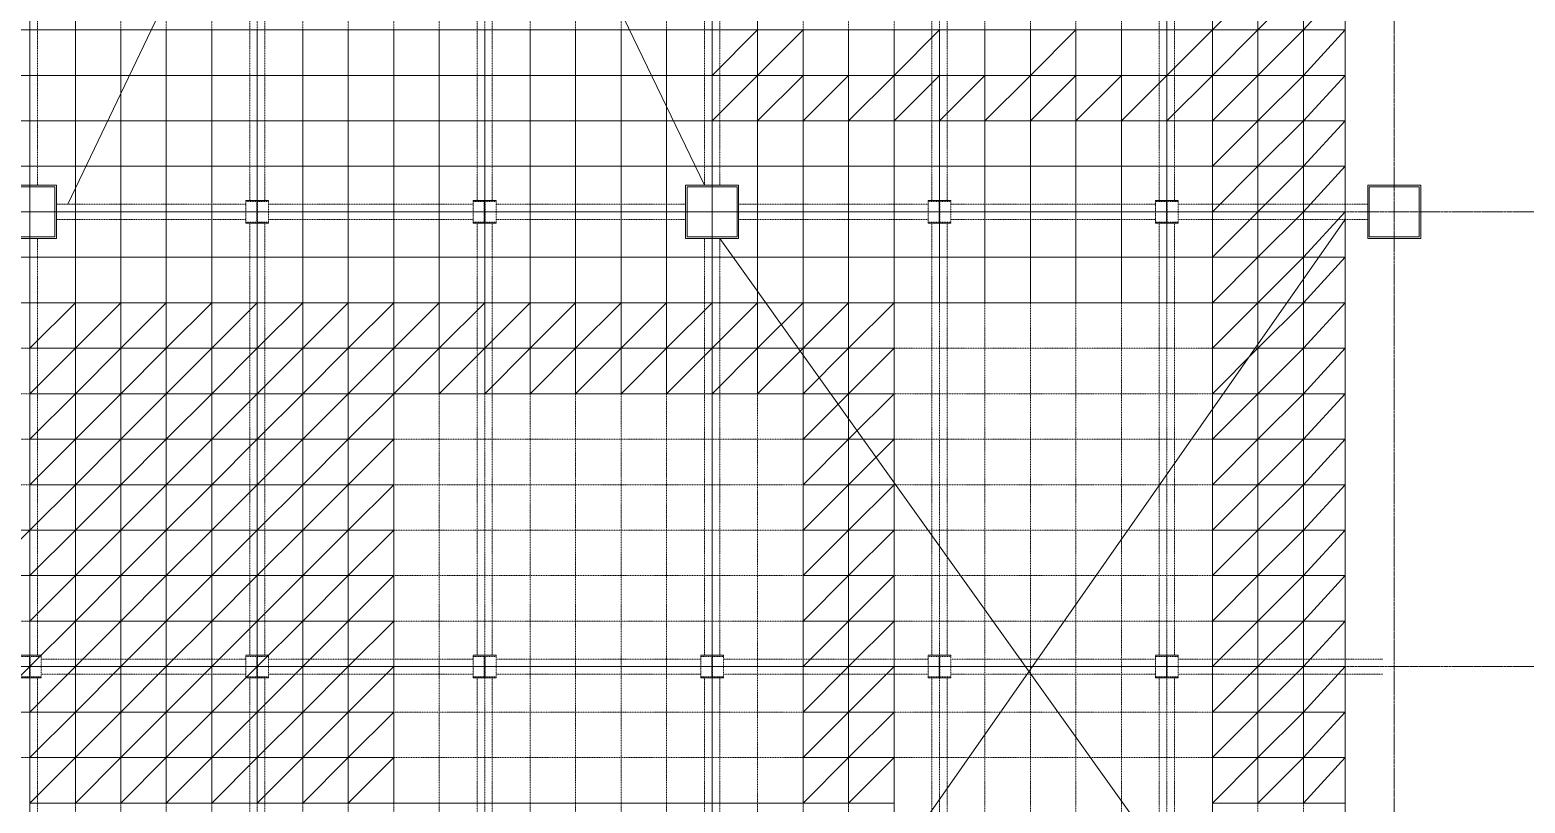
# Model space of a CAD drawing. Extents: x 73996 to 686888, y -9729 to 263202.
# Drawn here: x 471926 to 491651, y 191402 to 201602 of the extents above; entities that cross this region are included whole.
import ezdxf

# ---------------------------------------------------------------- set-up
doc = ezdxf.new("R2010")
doc.units = 0
doc.header["$LTSCALE"] = 20
doc.linetypes.add('Data Center Layout_L20$0$CENTER', pattern=[2, 1.25, -0.25, 0.25, -0.25])
doc.linetypes.add('Data Center Layout_L20$0$DOTK1', pattern=[0.1, 0.05, -0.05])
for name, color, linetype, lineweight in [('Data Center Layout_L20$0$$ALDG', 252, 'Data Center Layout_L20$0$DOTK1', 0), ('Data Center Layout_L20$0$$ALDG-P', 252, 'Continuous', 0), ('Data Center Layout_L20$0$$AREA-RC', 252, 'Continuous', 0), ('Data Center Layout_L20$0$$OOBIKI', 252, 'Data Center Layout_L20$0$DOTK1', 0), ('Data Center Layout_L20$0$ARC', 252, 'Continuous', 0), ('Data Center Layout_L20$0$H-SIN', 252, 'Data Center Layout_L20$0$CENTER', 9), ('Data Center Layout_L20$0$HOJO1', 252, 'Continuous', 0)]:
    doc.layers.add(name, color=color, linetype=linetype, lineweight=lineweight)

# ---------------------------------------------------------------- blocks, each defined once
blk = doc.blocks.new('Data Center Layout_L20$0$45%-AL-G')
blk.add_line((600, 600), (0, 0))
blk.add_lwpolyline([(0, 0), (600, 0), (600, 600), (0, 600)], close=True)
blk = doc.blocks.new('Data Center Layout_L20$0$BLANK')
blk.add_lwpolyline([(0, 0), (600, 0), (600, 600), (0, 600)], close=True)
blk = doc.blocks.new('Data Center Layout_L20$0$A$C80dc7663')
at = {"layer": 'Data Center Layout_L20$0$$ALDG'}
for p, q in [((513940.24, 183095.59), (513940.24, 166395.59)), ((514540.24, 183095.59), (514540.24, 148995.59)), ((515140.24, 183095.59), (515140.24, 148995.59)), ((515740.24, 183095.59), (515740.24, 148995.59)), ((516340.24, 183095.59), (516340.24, 148995.59)), ((516940.24, 183095.59), (516940.24, 148995.59)), ((517540.24, 183095.59), (517540.24, 148995.59)), ((518140.24, 183095.59), (518140.24, 148995.59)), ((518740.24, 183095.59), (518740.24, 148995.59)), ((519340.24, 183095.59), (519340.24, 148995.59)), ((519940.24, 183095.59), (519940.24, 148995.59)), ((520540.24, 183095.59), (520540.24, 148995.59)), ((521140.24, 183095.59), (521140.24, 148995.59)), ((521740.24, 183095.59), (521740.24, 148995.59)), ((522340.24, 183095.59), (522340.24, 148995.59)), ((522940.24, 183095.59), (522940.24, 166395.59)), ((523540.24, 182303.09), (523540.24, 148995.59)), ((527740.24, 148995.59), (527740.24, 182303.09)), ((528340.24, 148995.59), (528340.24, 182320.59)), ((528940.24, 148995.59), (528940.24, 182320.59)), ((529540.24, 148995.59), (529540.24, 182320.59)), ((530140.24, 148995.59), (530140.24, 182320.59)), ((530740.24, 148995.59), (530740.24, 182320.59)), ((524140.24, 182193.09), (524140.24, 148995.59)), ((524740.24, 182193.09), (524740.24, 148995.59)), ((525340.24, 182193.09), (525340.24, 148995.59)), ((525940.24, 182193.09), (525940.24, 148995.59)), ((526540.24, 148995.59), (526540.24, 182193.09)), ((527140.24, 148995.59), (527140.24, 182193.09)), ((334590.24, 168445.59), (531290.24, 168445.59)), ((531290.24, 167845.59), (334590.24, 167845.59)), ((334590.24, 167245.59), (531290.24, 167245.59)), ((531290.24, 166645.59), (334590.24, 166645.59)), ((514290.24, 166045.59), (522590.24, 166045.59)), ((523290.24, 166045.59), (531290.24, 166045.59)), ((513940.24, 165695.59), (513940.24, 148995.59)), ((522940.24, 165695.59), (522940.24, 148995.59)), ((334590.24, 165445.59), (531290.24, 165445.59)), ((531290.24, 164845.59), (334590.24, 164845.59)), ((334590.24, 164245.59), (531290.24, 164245.59)), ((531290.24, 163645.59), (334590.24, 163645.59)), ((334590.24, 163045.59), (531290.24, 163045.59)), ((531290.24, 162445.59), (334590.24, 162445.59)), ((334590.24, 161845.59), (531290.24, 161845.59)), ((531290.24, 161245.59), (334590.24, 161245.59)), ((334590.24, 160645.59), (531290.24, 160645.59)), ((334590.24, 160045.59), (531290.24, 160045.59)), ((531290.24, 159445.59), (334590.24, 159445.59)), ((334590.24, 158845.59), (531290.24, 158845.59))]:
    blk.add_line(p, q, dxfattribs=at)
at = {"layer": 'Data Center Layout_L20$0$$ALDG-P'}
blk.add_lwpolyline([(522940.24, 170245.59), (522940.24, 177445.59), (529540.24, 177445.59), (529540.24, 167845.59), (523540.24, 167845.59), (523540.24, 170245.59)], close=True, dxfattribs=at)
at = {"layer": 'Data Center Layout_L20$0$$AREA-RC'}
for points in [[(495940.24, 151045.59), (525340.24, 151045.59), (525340.24, 164845.59), (529540.24, 164845.59), (529540.24, 148945.59), (509790.24, 148945.59), (509790.24, 148395.59), (507890.24, 148395.59), (507890.24, 148945.59), (495940.24, 148945.59)], [(518740.24, 158245.59), (524140.24, 158245.59), (524140.24, 163645.59), (518740.24, 163645.59)]]:
    blk.add_lwpolyline(points, close=True, dxfattribs=at)
at = {"layer": 'Data Center Layout_L20$0$$OOBIKI'}
for p, q in [((514040.24, 166395.59), (514040.24, 171895.59)), ((516840.24, 166195.59), (516840.24, 171895.59)), ((517040.24, 166195.59), (517040.24, 171895.59)), ((519840.24, 166195.59), (519840.24, 171895.59)), ((520040.24, 166195.59), (520040.24, 171895.59)), ((522840.24, 166395.59), (522840.24, 171895.59)), ((523040.24, 166395.59), (523040.24, 171895.59)), ((525840.24, 166195.59), (525840.24, 171895.59)), ((526040.24, 166195.59), (526040.24, 171895.59)), ((528840.24, 166195.59), (528840.24, 171895.59)), ((529040.24, 166195.59), (529040.24, 171895.59)), ((514290.24, 166145.59), (516790.24, 166145.59)), ((517090.24, 166145.59), (519790.24, 166145.59)), ((520090.24, 166145.59), (522590.24, 166145.59)), ((523290.24, 166145.59), (525790.24, 166145.59)), ((526090.24, 166145.59), (528790.24, 166145.59)), ((529090.24, 166145.59), (531590.24, 166145.59)), ((514290.24, 165945.59), (516790.24, 165945.59)), ((516840.24, 160195.59), (516840.24, 165895.59)), ((517040.24, 160195.59), (517040.24, 165895.59)), ((517090.24, 165945.59), (519790.24, 165945.59)), ((519840.24, 160195.59), (519840.24, 165895.59)), ((520040.24, 160195.59), (520040.24, 165895.59)), ((520090.24, 165945.59), (522590.24, 165945.59)), ((523290.24, 165945.59), (525790.24, 165945.59)), ((525840.24, 160195.59), (525840.24, 165895.59)), ((526040.24, 160195.59), (526040.24, 165895.59)), ((526090.24, 165945.59), (528790.24, 165945.59)), ((528840.24, 160195.59), (528840.24, 165895.59)), ((529040.24, 160195.59), (529040.24, 165895.59)), ((529090.24, 165945.59), (531590.24, 165945.59)), ((514040.24, 160195.59), (514040.24, 165695.59)), ((522840.24, 160195.59), (522840.24, 165695.59)), ((523040.24, 160195.59), (523040.24, 165695.59)), ((516790.24, 160145.59), (514090.24, 160145.59)), ((519790.24, 160145.59), (517090.24, 160145.59)), ((522790.24, 160145.59), (520090.24, 160145.59)), ((525790.24, 160145.59), (523090.24, 160145.59)), ((528790.24, 160145.59), (526090.24, 160145.59)), ((531790.24, 160145.59), (529090.24, 160145.59)), ((514040.24, 154195.59), (514040.24, 159895.59)), ((514090.24, 159945.59), (516790.24, 159945.59)), ((516840.24, 154195.59), (516840.24, 159895.59)), ((517040.24, 154195.59), (517040.24, 159895.59)), ((517090.24, 159945.59), (519790.24, 159945.59)), ((519840.24, 154195.59), (519840.24, 159895.59)), ((520040.24, 154195.59), (520040.24, 159895.59)), ((520090.24, 159945.59), (522790.24, 159945.59)), ((522840.24, 154195.59), (522840.24, 159895.59)), ((523040.24, 154195.59), (523040.24, 159895.59)), ((523090.24, 159945.59), (525790.24, 159945.59)), ((525840.24, 154195.59), (525840.24, 159895.59)), ((526040.24, 154195.59), (526040.24, 159895.59)), ((526090.24, 159945.59), (528790.24, 159945.59)), ((528840.24, 154195.59), (528840.24, 159895.59)), ((529040.24, 154195.59), (529040.24, 159895.59)), ((529090.24, 159945.59), (531790.24, 159945.59))]:
    blk.add_line(p, q, dxfattribs=at)
at = {"layer": 'Data Center Layout_L20$0$$OOBIKI', "linetype": 'Data Center Layout_L20$0$DOTK1'}
for points in [[(516790.24, 166195.59), (517090.24, 166195.59), (517090.24, 166180.59), (516945.24, 166180.59), (516945.24, 165910.59), (517090.24, 165910.59), (517090.24, 165895.59), (516790.24, 165895.59), (516790.24, 165910.59), (516935.24, 165910.59), (516935.24, 166180.59), (516790.24, 166180.59)], [(519790.24, 166195.59), (520090.24, 166195.59), (520090.24, 166180.59), (519945.24, 166180.59), (519945.24, 165910.59), (520090.24, 165910.59), (520090.24, 165895.59), (519790.24, 165895.59), (519790.24, 165910.59), (519935.24, 165910.59), (519935.24, 166180.59), (519790.24, 166180.59)], [(525790.24, 166195.59), (526090.24, 166195.59), (526090.24, 166180.59), (525945.24, 166180.59), (525945.24, 165910.59), (526090.24, 165910.59), (526090.24, 165895.59), (525790.24, 165895.59), (525790.24, 165910.59), (525935.24, 165910.59), (525935.24, 166180.59), (525790.24, 166180.59)], [(528790.24, 166195.59), (529090.24, 166195.59), (529090.24, 166180.59), (528945.24, 166180.59), (528945.24, 165910.59), (529090.24, 165910.59), (529090.24, 165895.59), (528790.24, 165895.59), (528790.24, 165910.59), (528935.24, 165910.59), (528935.24, 166180.59), (528790.24, 166180.59)], [(513790.24, 160195.59), (514090.24, 160195.59), (514090.24, 160180.59), (513945.24, 160180.59), (513945.24, 159910.59), (514090.24, 159910.59), (514090.24, 159895.59), (513790.24, 159895.59), (513790.24, 159910.59), (513935.24, 159910.59), (513935.24, 160180.59), (513790.24, 160180.59)], [(516790.24, 160195.59), (517090.24, 160195.59), (517090.24, 160180.59), (516945.24, 160180.59), (516945.24, 159910.59), (517090.24, 159910.59), (517090.24, 159895.59), (516790.24, 159895.59), (516790.24, 159910.59), (516935.24, 159910.59), (516935.24, 160180.59), (516790.24, 160180.59)], [(519790.24, 160195.59), (520090.24, 160195.59), (520090.24, 160180.59), (519945.24, 160180.59), (519945.24, 159910.59), (520090.24, 159910.59), (520090.24, 159895.59), (519790.24, 159895.59), (519790.24, 159910.59), (519935.24, 159910.59), (519935.24, 160180.59), (519790.24, 160180.59)], [(522790.24, 160195.59), (523090.24, 160195.59), (523090.24, 160180.59), (522945.24, 160180.59), (522945.24, 159910.59), (523090.24, 159910.59), (523090.24, 159895.59), (522790.24, 159895.59), (522790.24, 159910.59), (522935.24, 159910.59), (522935.24, 160180.59), (522790.24, 160180.59)], [(525790.24, 160195.59), (526090.24, 160195.59), (526090.24, 160180.59), (525945.24, 160180.59), (525945.24, 159910.59), (526090.24, 159910.59), (526090.24, 159895.59), (525790.24, 159895.59), (525790.24, 159910.59), (525935.24, 159910.59), (525935.24, 160180.59), (525790.24, 160180.59)], [(528790.24, 160195.59), (529090.24, 160195.59), (529090.24, 160180.59), (528945.24, 160180.59), (528945.24, 159910.59), (529090.24, 159910.59), (529090.24, 159895.59), (528790.24, 159895.59), (528790.24, 159910.59), (528935.24, 159910.59), (528935.24, 160180.59), (528790.24, 160180.59)]]:
    blk.add_lwpolyline(points, close=True, dxfattribs=at)
at = {"layer": 'Data Center Layout_L20$0$$OOBIKI'}
for points in [[(516790.24, 165895.59), (517090.24, 165895.59), (517090.24, 166195.59), (516790.24, 166195.59)], [(519790.24, 165895.59), (520090.24, 165895.59), (520090.24, 166195.59), (519790.24, 166195.59)], [(525790.24, 165895.59), (526090.24, 165895.59), (526090.24, 166195.59), (525790.24, 166195.59)], [(528790.24, 165895.59), (529090.24, 165895.59), (529090.24, 166195.59), (528790.24, 166195.59)], [(513790.24, 159895.59), (514090.24, 159895.59), (514090.24, 160195.59), (513790.24, 160195.59)], [(516790.24, 159895.59), (517090.24, 159895.59), (517090.24, 160195.59), (516790.24, 160195.59)], [(519790.24, 159895.59), (520090.24, 159895.59), (520090.24, 160195.59), (519790.24, 160195.59)], [(522790.24, 159895.59), (523090.24, 159895.59), (523090.24, 160195.59), (522790.24, 160195.59)], [(525790.24, 159895.59), (526090.24, 159895.59), (526090.24, 160195.59), (525790.24, 160195.59)], [(528790.24, 159895.59), (529090.24, 159895.59), (529090.24, 160195.59), (528790.24, 160195.59)]]:
    blk.add_lwpolyline(points, close=True, dxfattribs=at)
at = {"layer": 'Data Center Layout_L20$0$ARC'}
blk.add_line((531290.24, 147655.59), (531290.24, 182320.59), dxfattribs=at)
for points in [[(513590.24, 165695.59), (513590.24, 166395.59), (514290.24, 166395.59), (514290.24, 165695.59)], [(513610.24, 165715.59), (513610.24, 166375.59), (514270.24, 166375.59), (514270.24, 165715.59)], [(522590.24, 165695.59), (522590.24, 166395.59), (523290.24, 166395.59), (523290.24, 165695.59)], [(522610.24, 165715.59), (522610.24, 166375.59), (523270.24, 166375.59), (523270.24, 165715.59)], [(531590.24, 165695.59), (531590.24, 166395.59), (532290.24, 166395.59), (532290.24, 165695.59)], [(531610.24, 165715.59), (531610.24, 166375.59), (532270.24, 166375.59), (532270.24, 165715.59)]]:
    blk.add_lwpolyline(points, close=True, dxfattribs=at)
at = {"layer": 'Data Center Layout_L20$0$H-SIN'}
for p, q in [((513940.24, 124521.53), (513940.24, 230045.59)), ((522940.24, 124521.53), (522940.24, 230045.59)), ((531940.24, 124521.53), (531940.24, 230045.59)), ((294307.41, 166045.59), (588940.24, 166045.59)), ((294307.41, 160045.59), (588940.24, 160045.59))]:
    blk.add_line(p, q, dxfattribs=at)
at = {"layer": 'Data Center Layout_L20$0$HOJO1'}
for p, q in [((514440.24, 183820.59), (522840.24, 166395.59)), ((514440.24, 166145.59), (522840.24, 183695.59)), ((531290.24, 165945.59), (523040.24, 154145.59)), ((523040.24, 165695.59), (531290.24, 154145.59))]:
    blk.add_line(p, q, dxfattribs=at)
at = {"layer": 'Data Center Layout_L20$0$$ALDG-P'}
for name, p in [('Data Center Layout_L20$0$BLANK', (513340.24, 168445.59)), ('Data Center Layout_L20$0$BLANK', (513940.24, 168445.59)), ('Data Center Layout_L20$0$BLANK', (528940.24, 168445.59)), ('Data Center Layout_L20$0$45%-AL-G', (529540.24, 168445.59)), ('Data Center Layout_L20$0$45%-AL-G', (530140.24, 168445.59)), ('Data Center Layout_L20$0$BLANK', (513340.24, 167845.59)), ('Data Center Layout_L20$0$BLANK', (513940.24, 167845.59)), ('Data Center Layout_L20$0$BLANK', (514540.24, 167845.59)), ('Data Center Layout_L20$0$BLANK', (515140.24, 167845.59)), ('Data Center Layout_L20$0$BLANK', (515740.24, 167845.59)), ('Data Center Layout_L20$0$BLANK', (516340.24, 167845.59)), ('Data Center Layout_L20$0$BLANK', (516940.24, 167845.59)), ('Data Center Layout_L20$0$BLANK', (517540.24, 167845.59)), ('Data Center Layout_L20$0$BLANK', (518140.24, 167845.59)), ('Data Center Layout_L20$0$BLANK', (518740.24, 167845.59)), ('Data Center Layout_L20$0$BLANK', (519340.24, 167845.59)), ('Data Center Layout_L20$0$BLANK', (519940.24, 167845.59)), ('Data Center Layout_L20$0$BLANK', (520540.24, 167845.59)), ('Data Center Layout_L20$0$BLANK', (521140.24, 167845.59)), ('Data Center Layout_L20$0$BLANK', (521740.24, 167845.59)), ('Data Center Layout_L20$0$BLANK', (522340.24, 167845.59)), ('Data Center Layout_L20$0$45%-AL-G', (522940.24, 167845.59)), ('Data Center Layout_L20$0$45%-AL-G', (523540.24, 167845.59)), ('Data Center Layout_L20$0$BLANK', (524140.24, 167845.59)), ('Data Center Layout_L20$0$BLANK', (524740.24, 167845.59)), ('Data Center Layout_L20$0$45%-AL-G', (525340.24, 167845.59)), ('Data Center Layout_L20$0$BLANK', (525940.24, 167845.59)), ('Data Center Layout_L20$0$BLANK', (526540.24, 167845.59)), ('Data Center Layout_L20$0$45%-AL-G', (527140.24, 167845.59)), ('Data Center Layout_L20$0$BLANK', (527740.24, 167845.59)), ('Data Center Layout_L20$0$BLANK', (528340.24, 167845.59)), ('Data Center Layout_L20$0$45%-AL-G', (528940.24, 167845.59)), ('Data Center Layout_L20$0$45%-AL-G', (529540.24, 167845.59)), ('Data Center Layout_L20$0$45%-AL-G', (530140.24, 167845.59)), ('Data Center Layout_L20$0$BLANK', (513340.24, 167245.59)), ('Data Center Layout_L20$0$BLANK', (513940.24, 167245.59)), ('Data Center Layout_L20$0$BLANK', (514540.24, 167245.59)), ('Data Center Layout_L20$0$BLANK', (515140.24, 167245.59)), ('Data Center Layout_L20$0$BLANK', (515740.24, 167245.59)), ('Data Center Layout_L20$0$BLANK', (516340.24, 167245.59)), ('Data Center Layout_L20$0$BLANK', (516940.24, 167245.59)), ('Data Center Layout_L20$0$BLANK', (517540.24, 167245.59)), ('Data Center Layout_L20$0$BLANK', (518140.24, 167245.59)), ('Data Center Layout_L20$0$BLANK', (518740.24, 167245.59)), ('Data Center Layout_L20$0$BLANK', (519340.24, 167245.59)), ('Data Center Layout_L20$0$BLANK', (519940.24, 167245.59)), ('Data Center Layout_L20$0$BLANK', (520540.24, 167245.59)), ('Data Center Layout_L20$0$BLANK', (521140.24, 167245.59)), ('Data Center Layout_L20$0$BLANK', (521740.24, 167245.59)), ('Data Center Layout_L20$0$BLANK', (522340.24, 167245.59)), ('Data Center Layout_L20$0$45%-AL-G', (522940.24, 167245.59)), ('Data Center Layout_L20$0$45%-AL-G', (523540.24, 167245.59)), ('Data Center Layout_L20$0$45%-AL-G', (524140.24, 167245.59)), ('Data Center Layout_L20$0$45%-AL-G', (524740.24, 167245.59)), ('Data Center Layout_L20$0$45%-AL-G', (525340.24, 167245.59)), ('Data Center Layout_L20$0$45%-AL-G', (525940.24, 167245.59)), ('Data Center Layout_L20$0$45%-AL-G', (526540.24, 167245.59)), ('Data Center Layout_L20$0$45%-AL-G', (527140.24, 167245.59)), ('Data Center Layout_L20$0$45%-AL-G', (527740.24, 167245.59)), ('Data Center Layout_L20$0$45%-AL-G', (528340.24, 167245.59)), ('Data Center Layout_L20$0$45%-AL-G', (528940.24, 167245.59)), ('Data Center Layout_L20$0$45%-AL-G', (529540.24, 167245.59)), ('Data Center Layout_L20$0$45%-AL-G', (530140.24, 167245.59)), ('Data Center Layout_L20$0$BLANK', (513340.24, 166645.59)), ('Data Center Layout_L20$0$BLANK', (513940.24, 166645.59)), ('Data Center Layout_L20$0$BLANK', (514540.24, 166645.59)), ('Data Center Layout_L20$0$BLANK', (515140.24, 166645.59)), ('Data Center Layout_L20$0$BLANK', (515740.24, 166645.59)), ('Data Center Layout_L20$0$BLANK', (516340.24, 166645.59)), ('Data Center Layout_L20$0$BLANK', (516940.24, 166645.59)), ('Data Center Layout_L20$0$BLANK', (517540.24, 166645.59)), ('Data Center Layout_L20$0$BLANK', (518140.24, 166645.59)), ('Data Center Layout_L20$0$BLANK', (518740.24, 166645.59)), ('Data Center Layout_L20$0$BLANK', (519340.24, 166645.59)), ('Data Center Layout_L20$0$BLANK', (519940.24, 166645.59)), ('Data Center Layout_L20$0$BLANK', (520540.24, 166645.59)), ('Data Center Layout_L20$0$BLANK', (521140.24, 166645.59)), ('Data Center Layout_L20$0$BLANK', (521740.24, 166645.59)), ('Data Center Layout_L20$0$BLANK', (522340.24, 166645.59)), ('Data Center Layout_L20$0$BLANK', (522940.24, 166645.59)), ('Data Center Layout_L20$0$BLANK', (523540.24, 166645.59)), ('Data Center Layout_L20$0$BLANK', (524140.24, 166645.59)), ('Data Center Layout_L20$0$BLANK', (524740.24, 166645.59)), ('Data Center Layout_L20$0$BLANK', (525340.24, 166645.59)), ('Data Center Layout_L20$0$BLANK', (525940.24, 166645.59)), ('Data Center Layout_L20$0$BLANK', (526540.24, 166645.59)), ('Data Center Layout_L20$0$BLANK', (527140.24, 166645.59)), ('Data Center Layout_L20$0$BLANK', (527740.24, 166645.59)), ('Data Center Layout_L20$0$BLANK', (528340.24, 166645.59)), ('Data Center Layout_L20$0$BLANK', (528940.24, 166645.59)), ('Data Center Layout_L20$0$45%-AL-G', (529540.24, 166645.59)), ('Data Center Layout_L20$0$45%-AL-G', (530140.24, 166645.59)), ('Data Center Layout_L20$0$BLANK', (513340.24, 166045.59)), ('Data Center Layout_L20$0$BLANK', (513940.24, 166045.59)), ('Data Center Layout_L20$0$BLANK', (514540.24, 166045.59)), ('Data Center Layout_L20$0$BLANK', (515140.24, 166045.59)), ('Data Center Layout_L20$0$BLANK', (515740.24, 166045.59)), ('Data Center Layout_L20$0$BLANK', (516340.24, 166045.59)), ('Data Center Layout_L20$0$BLANK', (516940.24, 166045.59)), ('Data Center Layout_L20$0$BLANK', (517540.24, 166045.59)), ('Data Center Layout_L20$0$BLANK', (518140.24, 166045.59)), ('Data Center Layout_L20$0$BLANK', (518740.24, 166045.59)), ('Data Center Layout_L20$0$BLANK', (519340.24, 166045.59)), ('Data Center Layout_L20$0$BLANK', (519940.24, 166045.59)), ('Data Center Layout_L20$0$BLANK', (520540.24, 166045.59)), ('Data Center Layout_L20$0$BLANK', (521140.24, 166045.59)), ('Data Center Layout_L20$0$BLANK', (521740.24, 166045.59)), ('Data Center Layout_L20$0$BLANK', (522340.24, 166045.59)), ('Data Center Layout_L20$0$BLANK', (522940.24, 166045.59)), ('Data Center Layout_L20$0$BLANK', (523540.24, 166045.59)), ('Data Center Layout_L20$0$BLANK', (524140.24, 166045.59)), ('Data Center Layout_L20$0$BLANK', (524740.24, 166045.59)), ('Data Center Layout_L20$0$BLANK', (525340.24, 166045.59)), ('Data Center Layout_L20$0$BLANK', (525940.24, 166045.59)), ('Data Center Layout_L20$0$BLANK', (526540.24, 166045.59)), ('Data Center Layout_L20$0$BLANK', (527140.24, 166045.59)), ('Data Center Layout_L20$0$BLANK', (527740.24, 166045.59)), ('Data Center Layout_L20$0$BLANK', (528340.24, 166045.59)), ('Data Center Layout_L20$0$BLANK', (528940.24, 166045.59)), ('Data Center Layout_L20$0$45%-AL-G', (529540.24, 166045.59)), ('Data Center Layout_L20$0$45%-AL-G', (530140.24, 166045.59)), ('Data Center Layout_L20$0$BLANK', (513340.24, 165445.59)), ('Data Center Layout_L20$0$BLANK', (513940.24, 165445.59)), ('Data Center Layout_L20$0$BLANK', (514540.24, 165445.59)), ('Data Center Layout_L20$0$BLANK', (515140.24, 165445.59)), ('Data Center Layout_L20$0$BLANK', (515740.24, 165445.59)), ('Data Center Layout_L20$0$BLANK', (516340.24, 165445.59)), ('Data Center Layout_L20$0$BLANK', (516940.24, 165445.59)), ('Data Center Layout_L20$0$BLANK', (517540.24, 165445.59)), ('Data Center Layout_L20$0$BLANK', (518140.24, 165445.59)), ('Data Center Layout_L20$0$BLANK', (518740.24, 165445.59)), ('Data Center Layout_L20$0$BLANK', (519340.24, 165445.59)), ('Data Center Layout_L20$0$BLANK', (519940.24, 165445.59)), ('Data Center Layout_L20$0$BLANK', (520540.24, 165445.59)), ('Data Center Layout_L20$0$BLANK', (521140.24, 165445.59)), ('Data Center Layout_L20$0$BLANK', (521740.24, 165445.59)), ('Data Center Layout_L20$0$BLANK', (522340.24, 165445.59)), ('Data Center Layout_L20$0$BLANK', (522940.24, 165445.59)), ('Data Center Layout_L20$0$BLANK', (523540.24, 165445.59)), ('Data Center Layout_L20$0$BLANK', (524140.24, 165445.59)), ('Data Center Layout_L20$0$BLANK', (524740.24, 165445.59)), ('Data Center Layout_L20$0$BLANK', (525340.24, 165445.59)), ('Data Center Layout_L20$0$BLANK', (525940.24, 165445.59)), ('Data Center Layout_L20$0$BLANK', (526540.24, 165445.59)), ('Data Center Layout_L20$0$BLANK', (527140.24, 165445.59)), ('Data Center Layout_L20$0$BLANK', (527740.24, 165445.59)), ('Data Center Layout_L20$0$BLANK', (528340.24, 165445.59)), ('Data Center Layout_L20$0$BLANK', (528940.24, 165445.59)), ('Data Center Layout_L20$0$45%-AL-G', (529540.24, 165445.59)), ('Data Center Layout_L20$0$45%-AL-G', (530140.24, 165445.59)), ('Data Center Layout_L20$0$BLANK', (513340.24, 164845.59)), ('Data Center Layout_L20$0$BLANK', (513940.24, 164845.59)), ('Data Center Layout_L20$0$BLANK', (514540.24, 164845.59)), ('Data Center Layout_L20$0$BLANK', (515140.24, 164845.59)), ('Data Center Layout_L20$0$BLANK', (515740.24, 164845.59)), ('Data Center Layout_L20$0$BLANK', (516340.24, 164845.59)), ('Data Center Layout_L20$0$BLANK', (516940.24, 164845.59)), ('Data Center Layout_L20$0$BLANK', (517540.24, 164845.59)), ('Data Center Layout_L20$0$BLANK', (518140.24, 164845.59)), ('Data Center Layout_L20$0$BLANK', (518740.24, 164845.59)), ('Data Center Layout_L20$0$BLANK', (519340.24, 164845.59)), ('Data Center Layout_L20$0$BLANK', (519940.24, 164845.59)), ('Data Center Layout_L20$0$BLANK', (520540.24, 164845.59)), ('Data Center Layout_L20$0$BLANK', (521140.24, 164845.59)), ('Data Center Layout_L20$0$BLANK', (521740.24, 164845.59)), ('Data Center Layout_L20$0$BLANK', (522340.24, 164845.59)), ('Data Center Layout_L20$0$BLANK', (522940.24, 164845.59)), ('Data Center Layout_L20$0$BLANK', (523540.24, 164845.59)), ('Data Center Layout_L20$0$BLANK', (524140.24, 164845.59)), ('Data Center Layout_L20$0$BLANK', (524740.24, 164845.59)), ('Data Center Layout_L20$0$BLANK', (525340.24, 164845.59)), ('Data Center Layout_L20$0$BLANK', (525940.24, 164845.59)), ('Data Center Layout_L20$0$BLANK', (526540.24, 164845.59)), ('Data Center Layout_L20$0$BLANK', (527140.24, 164845.59)), ('Data Center Layout_L20$0$BLANK', (527740.24, 164845.59)), ('Data Center Layout_L20$0$BLANK', (528340.24, 164845.59)), ('Data Center Layout_L20$0$BLANK', (528940.24, 164845.59)), ('Data Center Layout_L20$0$45%-AL-G', (529540.24, 164845.59)), ('Data Center Layout_L20$0$45%-AL-G', (530140.24, 164845.59)), ('Data Center Layout_L20$0$45%-AL-G', (513940.24, 164245.59)), ('Data Center Layout_L20$0$45%-AL-G', (514540.24, 164245.59)), ('Data Center Layout_L20$0$45%-AL-G', (515140.24, 164245.59)), ('Data Center Layout_L20$0$45%-AL-G', (515740.24, 164245.59)), ('Data Center Layout_L20$0$45%-AL-G', (516340.24, 164245.59)), ('Data Center Layout_L20$0$45%-AL-G', (516940.24, 164245.59)), ('Data Center Layout_L20$0$45%-AL-G', (517540.24, 164245.59)), ('Data Center Layout_L20$0$45%-AL-G', (518140.24, 164245.59)), ('Data Center Layout_L20$0$45%-AL-G', (518740.24, 164245.59)), ('Data Center Layout_L20$0$45%-AL-G', (519340.24, 164245.59)), ('Data Center Layout_L20$0$45%-AL-G', (519940.24, 164245.59)), ('Data Center Layout_L20$0$45%-AL-G', (520540.24, 164245.59)), ('Data Center Layout_L20$0$45%-AL-G', (521140.24, 164245.59)), ('Data Center Layout_L20$0$45%-AL-G', (521740.24, 164245.59)), ('Data Center Layout_L20$0$45%-AL-G', (522340.24, 164245.59)), ('Data Center Layout_L20$0$45%-AL-G', (522940.24, 164245.59)), ('Data Center Layout_L20$0$45%-AL-G', (523540.24, 164245.59)), ('Data Center Layout_L20$0$45%-AL-G', (524140.24, 164245.59)), ('Data Center Layout_L20$0$45%-AL-G', (524740.24, 164245.59)), ('Data Center Layout_L20$0$45%-AL-G', (529540.24, 164245.59)), ('Data Center Layout_L20$0$45%-AL-G', (530140.24, 164245.59)), ('Data Center Layout_L20$0$45%-AL-G', (513940.24, 163645.59)), ('Data Center Layout_L20$0$45%-AL-G', (514540.24, 163645.59)), ('Data Center Layout_L20$0$45%-AL-G', (515140.24, 163645.59)), ('Data Center Layout_L20$0$45%-AL-G', (515740.24, 163645.59)), ('Data Center Layout_L20$0$45%-AL-G', (516340.24, 163645.59)), ('Data Center Layout_L20$0$45%-AL-G', (516940.24, 163645.59)), ('Data Center Layout_L20$0$45%-AL-G', (517540.24, 163645.59)), ('Data Center Layout_L20$0$45%-AL-G', (518140.24, 163645.59)), ('Data Center Layout_L20$0$45%-AL-G', (518740.24, 163645.59)), ('Data Center Layout_L20$0$45%-AL-G', (519340.24, 163645.59)), ('Data Center Layout_L20$0$45%-AL-G', (519940.24, 163645.59)), ('Data Center Layout_L20$0$45%-AL-G', (520540.24, 163645.59)), ('Data Center Layout_L20$0$45%-AL-G', (521140.24, 163645.59)), ('Data Center Layout_L20$0$45%-AL-G', (521740.24, 163645.59)), ('Data Center Layout_L20$0$45%-AL-G', (522340.24, 163645.59)), ('Data Center Layout_L20$0$45%-AL-G', (522940.24, 163645.59)), ('Data Center Layout_L20$0$45%-AL-G', (523540.24, 163645.59)), ('Data Center Layout_L20$0$45%-AL-G', (524140.24, 163645.59)), ('Data Center Layout_L20$0$45%-AL-G', (524740.24, 163645.59)), ('Data Center Layout_L20$0$45%-AL-G', (529540.24, 163645.59)), ('Data Center Layout_L20$0$45%-AL-G', (530140.24, 163645.59)), ('Data Center Layout_L20$0$45%-AL-G', (513940.24, 163045.59)), ('Data Center Layout_L20$0$45%-AL-G', (514540.24, 163045.59)), ('Data Center Layout_L20$0$45%-AL-G', (515140.24, 163045.59)), ('Data Center Layout_L20$0$45%-AL-G', (515740.24, 163045.59)), ('Data Center Layout_L20$0$45%-AL-G', (516340.24, 163045.59)), ('Data Center Layout_L20$0$45%-AL-G', (516940.24, 163045.59)), ('Data Center Layout_L20$0$45%-AL-G', (517540.24, 163045.59)), ('Data Center Layout_L20$0$45%-AL-G', (518140.24, 163045.59)), ('Data Center Layout_L20$0$45%-AL-G', (524140.24, 163045.59)), ('Data Center Layout_L20$0$45%-AL-G', (524740.24, 163045.59)), ('Data Center Layout_L20$0$45%-AL-G', (529540.24, 163045.59)), ('Data Center Layout_L20$0$45%-AL-G', (530140.24, 163045.59)), ('Data Center Layout_L20$0$45%-AL-G', (513940.24, 162445.59)), ('Data Center Layout_L20$0$45%-AL-G', (514540.24, 162445.59)), ('Data Center Layout_L20$0$45%-AL-G', (515140.24, 162445.59)), ('Data Center Layout_L20$0$45%-AL-G', (515740.24, 162445.59)), ('Data Center Layout_L20$0$45%-AL-G', (516340.24, 162445.59)), ('Data Center Layout_L20$0$45%-AL-G', (516940.24, 162445.59)), ('Data Center Layout_L20$0$45%-AL-G', (517540.24, 162445.59)), ('Data Center Layout_L20$0$45%-AL-G', (518140.24, 162445.59)), ('Data Center Layout_L20$0$45%-AL-G', (524140.24, 162445.59)), ('Data Center Layout_L20$0$45%-AL-G', (524740.24, 162445.59)), ('Data Center Layout_L20$0$45%-AL-G', (529540.24, 162445.59)), ('Data Center Layout_L20$0$45%-AL-G', (530140.24, 162445.59)), ('Data Center Layout_L20$0$45%-AL-G', (513940.24, 161845.59)), ('Data Center Layout_L20$0$45%-AL-G', (514540.24, 161845.59)), ('Data Center Layout_L20$0$45%-AL-G', (515140.24, 161845.59)), ('Data Center Layout_L20$0$45%-AL-G', (515740.24, 161845.59)), ('Data Center Layout_L20$0$45%-AL-G', (516340.24, 161845.59)), ('Data Center Layout_L20$0$45%-AL-G', (516940.24, 161845.59)), ('Data Center Layout_L20$0$45%-AL-G', (517540.24, 161845.59)), ('Data Center Layout_L20$0$45%-AL-G', (518140.24, 161845.59)), ('Data Center Layout_L20$0$45%-AL-G', (524140.24, 161845.59)), ('Data Center Layout_L20$0$45%-AL-G', (524740.24, 161845.59)), ('Data Center Layout_L20$0$45%-AL-G', (529540.24, 161845.59)), ('Data Center Layout_L20$0$45%-AL-G', (530140.24, 161845.59)), ('Data Center Layout_L20$0$45%-AL-G', (513340.24, 161245.59)), ('Data Center Layout_L20$0$45%-AL-G', (513940.24, 161245.59)), ('Data Center Layout_L20$0$45%-AL-G', (514540.24, 161245.59)), ('Data Center Layout_L20$0$45%-AL-G', (515140.24, 161245.59)), ('Data Center Layout_L20$0$45%-AL-G', (515740.24, 161245.59)), ('Data Center Layout_L20$0$45%-AL-G', (516340.24, 161245.59)), ('Data Center Layout_L20$0$45%-AL-G', (516940.24, 161245.59)), ('Data Center Layout_L20$0$45%-AL-G', (517540.24, 161245.59)), ('Data Center Layout_L20$0$45%-AL-G', (518140.24, 161245.59)), ('Data Center Layout_L20$0$45%-AL-G', (524140.24, 161245.59)), ('Data Center Layout_L20$0$45%-AL-G', (524740.24, 161245.59)), ('Data Center Layout_L20$0$45%-AL-G', (529540.24, 161245.59)), ('Data Center Layout_L20$0$45%-AL-G', (530140.24, 161245.59)), ('Data Center Layout_L20$0$45%-AL-G', (513940.24, 160645.59)), ('Data Center Layout_L20$0$45%-AL-G', (514540.24, 160645.59)), ('Data Center Layout_L20$0$45%-AL-G', (515140.24, 160645.59)), ('Data Center Layout_L20$0$45%-AL-G', (515740.24, 160645.59)), ('Data Center Layout_L20$0$45%-AL-G', (516340.24, 160645.59)), ('Data Center Layout_L20$0$45%-AL-G', (516940.24, 160645.59)), ('Data Center Layout_L20$0$45%-AL-G', (517540.24, 160645.59)), ('Data Center Layout_L20$0$45%-AL-G', (518140.24, 160645.59)), ('Data Center Layout_L20$0$45%-AL-G', (524140.24, 160645.59)), ('Data Center Layout_L20$0$45%-AL-G', (524740.24, 160645.59)), ('Data Center Layout_L20$0$45%-AL-G', (529540.24, 160645.59)), ('Data Center Layout_L20$0$45%-AL-G', (530140.24, 160645.59)), ('Data Center Layout_L20$0$45%-AL-G', (513940.24, 160045.59)), ('Data Center Layout_L20$0$45%-AL-G', (514540.24, 160045.59)), ('Data Center Layout_L20$0$45%-AL-G', (515140.24, 160045.59)), ('Data Center Layout_L20$0$45%-AL-G', (515740.24, 160045.59)), ('Data Center Layout_L20$0$45%-AL-G', (516340.24, 160045.59)), ('Data Center Layout_L20$0$45%-AL-G', (516940.24, 160045.59)), ('Data Center Layout_L20$0$45%-AL-G', (517540.24, 160045.59)), ('Data Center Layout_L20$0$45%-AL-G', (518140.24, 160045.59)), ('Data Center Layout_L20$0$45%-AL-G', (524140.24, 160045.59)), ('Data Center Layout_L20$0$45%-AL-G', (524740.24, 160045.59)), ('Data Center Layout_L20$0$45%-AL-G', (529540.24, 160045.59)), ('Data Center Layout_L20$0$45%-AL-G', (530140.24, 160045.59)), ('Data Center Layout_L20$0$45%-AL-G', (513340.24, 159445.59)), ('Data Center Layout_L20$0$45%-AL-G', (513940.24, 159445.59)), ('Data Center Layout_L20$0$45%-AL-G', (514540.24, 159445.59)), ('Data Center Layout_L20$0$45%-AL-G', (515140.24, 159445.59)), ('Data Center Layout_L20$0$45%-AL-G', (515740.24, 159445.59)), ('Data Center Layout_L20$0$45%-AL-G', (516340.24, 159445.59)), ('Data Center Layout_L20$0$45%-AL-G', (516940.24, 159445.59)), ('Data Center Layout_L20$0$45%-AL-G', (517540.24, 159445.59)), ('Data Center Layout_L20$0$45%-AL-G', (518140.24, 159445.59)), ('Data Center Layout_L20$0$45%-AL-G', (524140.24, 159445.59)), ('Data Center Layout_L20$0$45%-AL-G', (524740.24, 159445.59)), ('Data Center Layout_L20$0$45%-AL-G', (529540.24, 159445.59)), ('Data Center Layout_L20$0$45%-AL-G', (530140.24, 159445.59)), ('Data Center Layout_L20$0$45%-AL-G', (513940.24, 158845.59)), ('Data Center Layout_L20$0$45%-AL-G', (514540.24, 158845.59)), ('Data Center Layout_L20$0$45%-AL-G', (515140.24, 158845.59)), ('Data Center Layout_L20$0$45%-AL-G', (515740.24, 158845.59)), ('Data Center Layout_L20$0$45%-AL-G', (516340.24, 158845.59)), ('Data Center Layout_L20$0$45%-AL-G', (516940.24, 158845.59)), ('Data Center Layout_L20$0$45%-AL-G', (517540.24, 158845.59)), ('Data Center Layout_L20$0$45%-AL-G', (518140.24, 158845.59)), ('Data Center Layout_L20$0$45%-AL-G', (524140.24, 158845.59)), ('Data Center Layout_L20$0$45%-AL-G', (524740.24, 158845.59)), ('Data Center Layout_L20$0$45%-AL-G', (529540.24, 158845.59)), ('Data Center Layout_L20$0$45%-AL-G', (530140.24, 158845.59)), ('Data Center Layout_L20$0$45%-AL-G', (513940.24, 158245.59)), ('Data Center Layout_L20$0$45%-AL-G', (514540.24, 158245.59)), ('Data Center Layout_L20$0$45%-AL-G', (515140.24, 158245.59)), ('Data Center Layout_L20$0$45%-AL-G', (515740.24, 158245.59)), ('Data Center Layout_L20$0$45%-AL-G', (516340.24, 158245.59)), ('Data Center Layout_L20$0$45%-AL-G', (516940.24, 158245.59)), ('Data Center Layout_L20$0$45%-AL-G', (517540.24, 158245.59)), ('Data Center Layout_L20$0$45%-AL-G', (518140.24, 158245.59)), ('Data Center Layout_L20$0$45%-AL-G', (524140.24, 158245.59)), ('Data Center Layout_L20$0$45%-AL-G', (524740.24, 158245.59)), ('Data Center Layout_L20$0$45%-AL-G', (529540.24, 158245.59)), ('Data Center Layout_L20$0$45%-AL-G', (530140.24, 158245.59))]:
    blk.add_blockref(name, p, dxfattribs=at)
at = {"layer": 'Data Center Layout_L20$0$$ALDG-P', "xscale": 0.9166666666666666, "zscale": 0.9166666666666666}
for p in [(530740.24, 168445.59), (530740.24, 167845.59), (530740.24, 167245.59), (530740.24, 166645.59), (530740.24, 166045.59), (530740.24, 165445.59), (530740.24, 164845.59), (530740.24, 164245.59), (530740.24, 163645.59), (530740.24, 163045.59), (530740.24, 162445.59), (530740.24, 161845.59), (530740.24, 161245.59), (530740.24, 160645.59), (530740.24, 160045.59), (530740.24, 159445.59), (530740.24, 158845.59), (530740.24, 158245.59)]:
    blk.add_blockref('Data Center Layout_L20$0$45%-AL-G', p, dxfattribs=at)
blk = doc.blocks.new('Data Center Layout_L20')
blk.add_blockref('Data Center Layout_L20$0$A$C80dc7663', (-42015, 33157))

msp = doc.modelspace()

# ---------------------------------------------------------------- block references
msp.add_blockref('Data Center Layout_L20', (0, 0))

doc.saveas('drawing.dxf')
